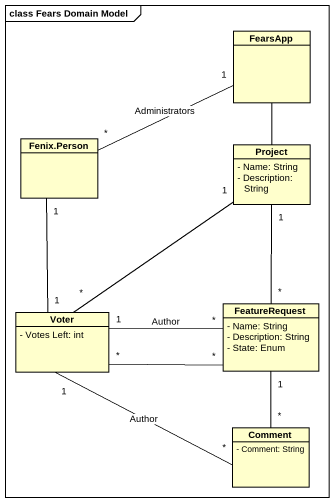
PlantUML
@startuml
mainframe class Fears Domain Model
hide circle
hide empty members
skinparam classAttributeIconSize 0
class FearsApp
class "Fenix.Person" as Fenix_Person
class Project {
  - Name: String
  - Description: String
}
class Voter {
  - Votes Left: int
}
class FeatureRequest {
  - Name: String
  - Description: String
  - State: Enum
}
class Comment {
  - Comment: String
}
FearsApp "1" -left- "*" Fenix_Person : Administrators
Project -up- FearsApp
Project "1" -- "*" Voter
Voter "1" -up- "1" Fenix_Person
Voter "*" -right- "*" FeatureRequest
Voter "1" -right- "*" FeatureRequest : Author
FeatureRequest "*" -up- "1" Project
Comment "*" -left- "1" Voter : Author
Comment "*" -up- "1" FeatureRequest
@enduml
